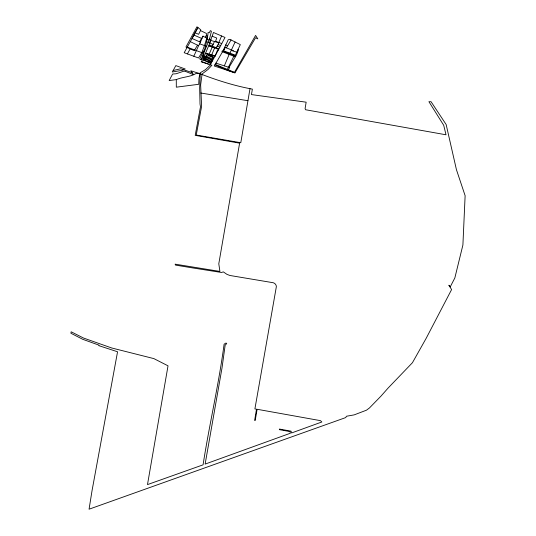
<?xml version="1.0" encoding="UTF-8"?>
<svg xmlns="http://www.w3.org/2000/svg" width="536" height="536" viewBox="0 0 536 536"><rect width="100%" height="100%" fill="white"/><g stroke="black" fill="none" stroke-linecap="round" stroke-linejoin="round"><path stroke-width="0.8" d="M200.303 73.827L200.317 72.728L205.536 69.6L210.574 64.796L211.914 65.231L208.022 69.479L202.092 73.961L200.645 84.882L201.623 106.369L196.243 135.025L240.785 142.723L250.004 88.674C233.006 85.378 216.423 80.058 200.303 73.827L199.667 87.844L200.022 104.024L200.477 106.872L195.211 135.353L239.612 143.159L218.795 263.766L219.914 271.424L175.111 264.154L175.527 265.106L192.491 267.893L221.475 272.469L223.338 271.886L226.969 274.372L229.971 275.484L273.26 282.74C275.39 283.35 276.945 285.655 276.154 287.852L254.901 408.908L256.503 409.196L254.647 420.358L255.203 420.452L257.119 409.276L320.461 420.646L321.835 421.986L291.597 432.961L291.035 431.158L279.424 429.055L279.33 429.638L290.01 431.594L290.391 433.229L205.127 464.102L221.998 368.044L225.167 345.097L226.715 343.636L226.018 342.993L224.115 344.172C218.762 384.486 209.335 424.512 203.07 464.839L147.487 484.598L168.023 365.827L153.872 358.611L111.723 347.985L83.529 338.042L71.161 331.804L70.873 333.231L82.638 339.275L98.939 345.124L98.812 345.646L117.558 351.77L92.011 490.829L89.063 509.2L345.727 417.578L346.47 416.244L354.155 414.884L366.463 410.194L369.431 407.976L380.848 396.265L388.131 388.031L412.439 362.711L426.194 338.263L451.6 289.561L448.88 285.232L450.186 286.934L454.843 277.956L462.903 245.006L465.127 195.694L456.438 169.678L446.153 124.526L431.065 101.719L428.914 101.686L443.714 125.303L446.019 134.791L305.574 109.746L305.091 108.607L306.15 102.195L251.451 94.577L252.376 89.144L250.004 88.674M203.593 53.084L203.626 50.679L199.694 58.913L201.462 59.791L202.789 57.841L203.593 53.084L202.648 52.809M203.352 60.052L204.303 58.531L203.486 58.169L208.705 45.681L214.614 47.912L211.606 55.121L210.159 54.679M203.486 58.169C203.714 49.352 207.526 41.252 208.075 32.502L209.315 32.783L210.326 30.659L211.439 31.209L209.522 39.021L204.377 51.543M223.164 50.652L228.215 39.771L229.857 39.336L240.316 44.622L235.391 55.175L223.164 50.652L214.3 66.008L234.982 72.856L255.572 37.761L257.836 38.894L255.585 35.416L234.453 72.32L215.177 64.36M204.491 45.58L207.057 37.232L206.38 33.446L200.471 30.572L200.786 29.795L196.96 26.8L185.952 46.98L194.233 50.679L197.529 45.178L198.575 45.694L199.734 43.825L203.064 35.966L199.566 41.801L192.029 38.485L184.196 52.722L198.508 57.989L201.817 52.629L204.491 45.58L199.734 43.825M212.223 36.22L213.442 32.475L225.006 37.446L215.117 56.025L211.646 54.746M221.589 35.959L218.715 42.8L210.615 40.354L209.107 44.702L218.916 48.937M216.155 47.671L218.105 44.662L218.815 42.491L215.606 41.312L215.492 41.654L216.712 38.036L212.095 36.173L210.615 40.354M209.723 42.981L210.889 39.55L209.522 39.021M229.462 53.674L224.343 65.874L215.847 63.107M201.08 59.603L203.566 53.258M215.117 56.025L217.482 50.149L218.112 50.444M235.11 41.996L230.011 53.004M212.417 46.116L214.46 41.507M212.296 47.021L209.047 54.33L205.677 53.252L215.023 56.2L210.266 64.695L201.188 61.854L202.615 59.704L210.923 63.63M206.708 38.317L205.355 37.245L206.152 35.497L206.822 35.812M193.811 56.26L198.575 45.694L190.347 41.647M200.471 30.572L198.662 34.317L195.104 32.756L192.029 38.485L197.905 27.55L195.104 32.756M227.344 69.412L233.83 56.24M228.416 69.834L229.616 67.449L229.12 67.201L236.651 54.639L238.567 49.553L237.951 49.473M223.586 50.799L225.328 47.396M173.161 70.517L175.821 65.606L185.268 69.01L182.24 70.343L172.291 71.998L173.161 70.517L180.578 68.789L183.593 69.747M201.817 52.629L190.441 48.381L187.406 53.902M226.393 47.845L231.07 39.952M204.926 58.826L206.032 57.03M205.301 60.421L207.144 57.553M207.144 59.871L208.249 58.076M210.246 56.24L210.688 55.523M208.256 60.394L209.362 58.605M208.685 62.022L210.467 59.128M208.852 62.096L209.569 60.93L211.023 61.613M210.474 61.446L211.579 59.65M176.284 79.609C182.783 76.755 190.246 77.177 196.31 73.345L199.962 73.305L198.99 78.263L198.742 84.293L176.317 87.18L176.284 79.609L169.175 80.561L172.612 74.022L176.083 73.78L185.912 70.484L192.156 72.648M247.92 100.708L200.812 93.023M231.277 50.418L236.785 52.18M205.281 45.888L206.568 46.217M224.343 65.874L228.49 67.208M201.449 61.473L208.323 64.092M198.722 73.318L190.829 70.772L193.603 74.705L184.793 71.134M202.91 36.428L205.355 37.245M218.105 44.662L220.745 45.553M234.982 72.856L228.785 70.752L214.929 64.829M225.475 44.95L227.713 45.761M218.815 42.491L221.777 43.584M208.705 45.681L218.641 49.453M235.786 56.066L222.273 50.953L221.938 51.603L235.331 56.829M217.147 46.103L219.84 47.202M233.495 50.793L224.805 47.181M187.339 47.094L190.441 48.381M206.481 41.594L213.154 44.441M201.951 38.565L193.878 35.041M199.566 41.801L200.283 42.13M224.082 49.057L224.417 49.212M206.152 55.999L212.604 59.054M204.571 58.565L206.018 59.248M207.378 39.054L209.007 40.167M204.926 56.508L203.814 58.297L211.579 61.968L212.685 60.179L204.926 56.508M207.064 54.525L203.848 59.731L210.3 62.779L213.516 57.573L207.064 54.525M208.028 54.263L207.586 54.98L212.906 57.499L213.348 56.783L208.028 54.263"/></g></svg>
